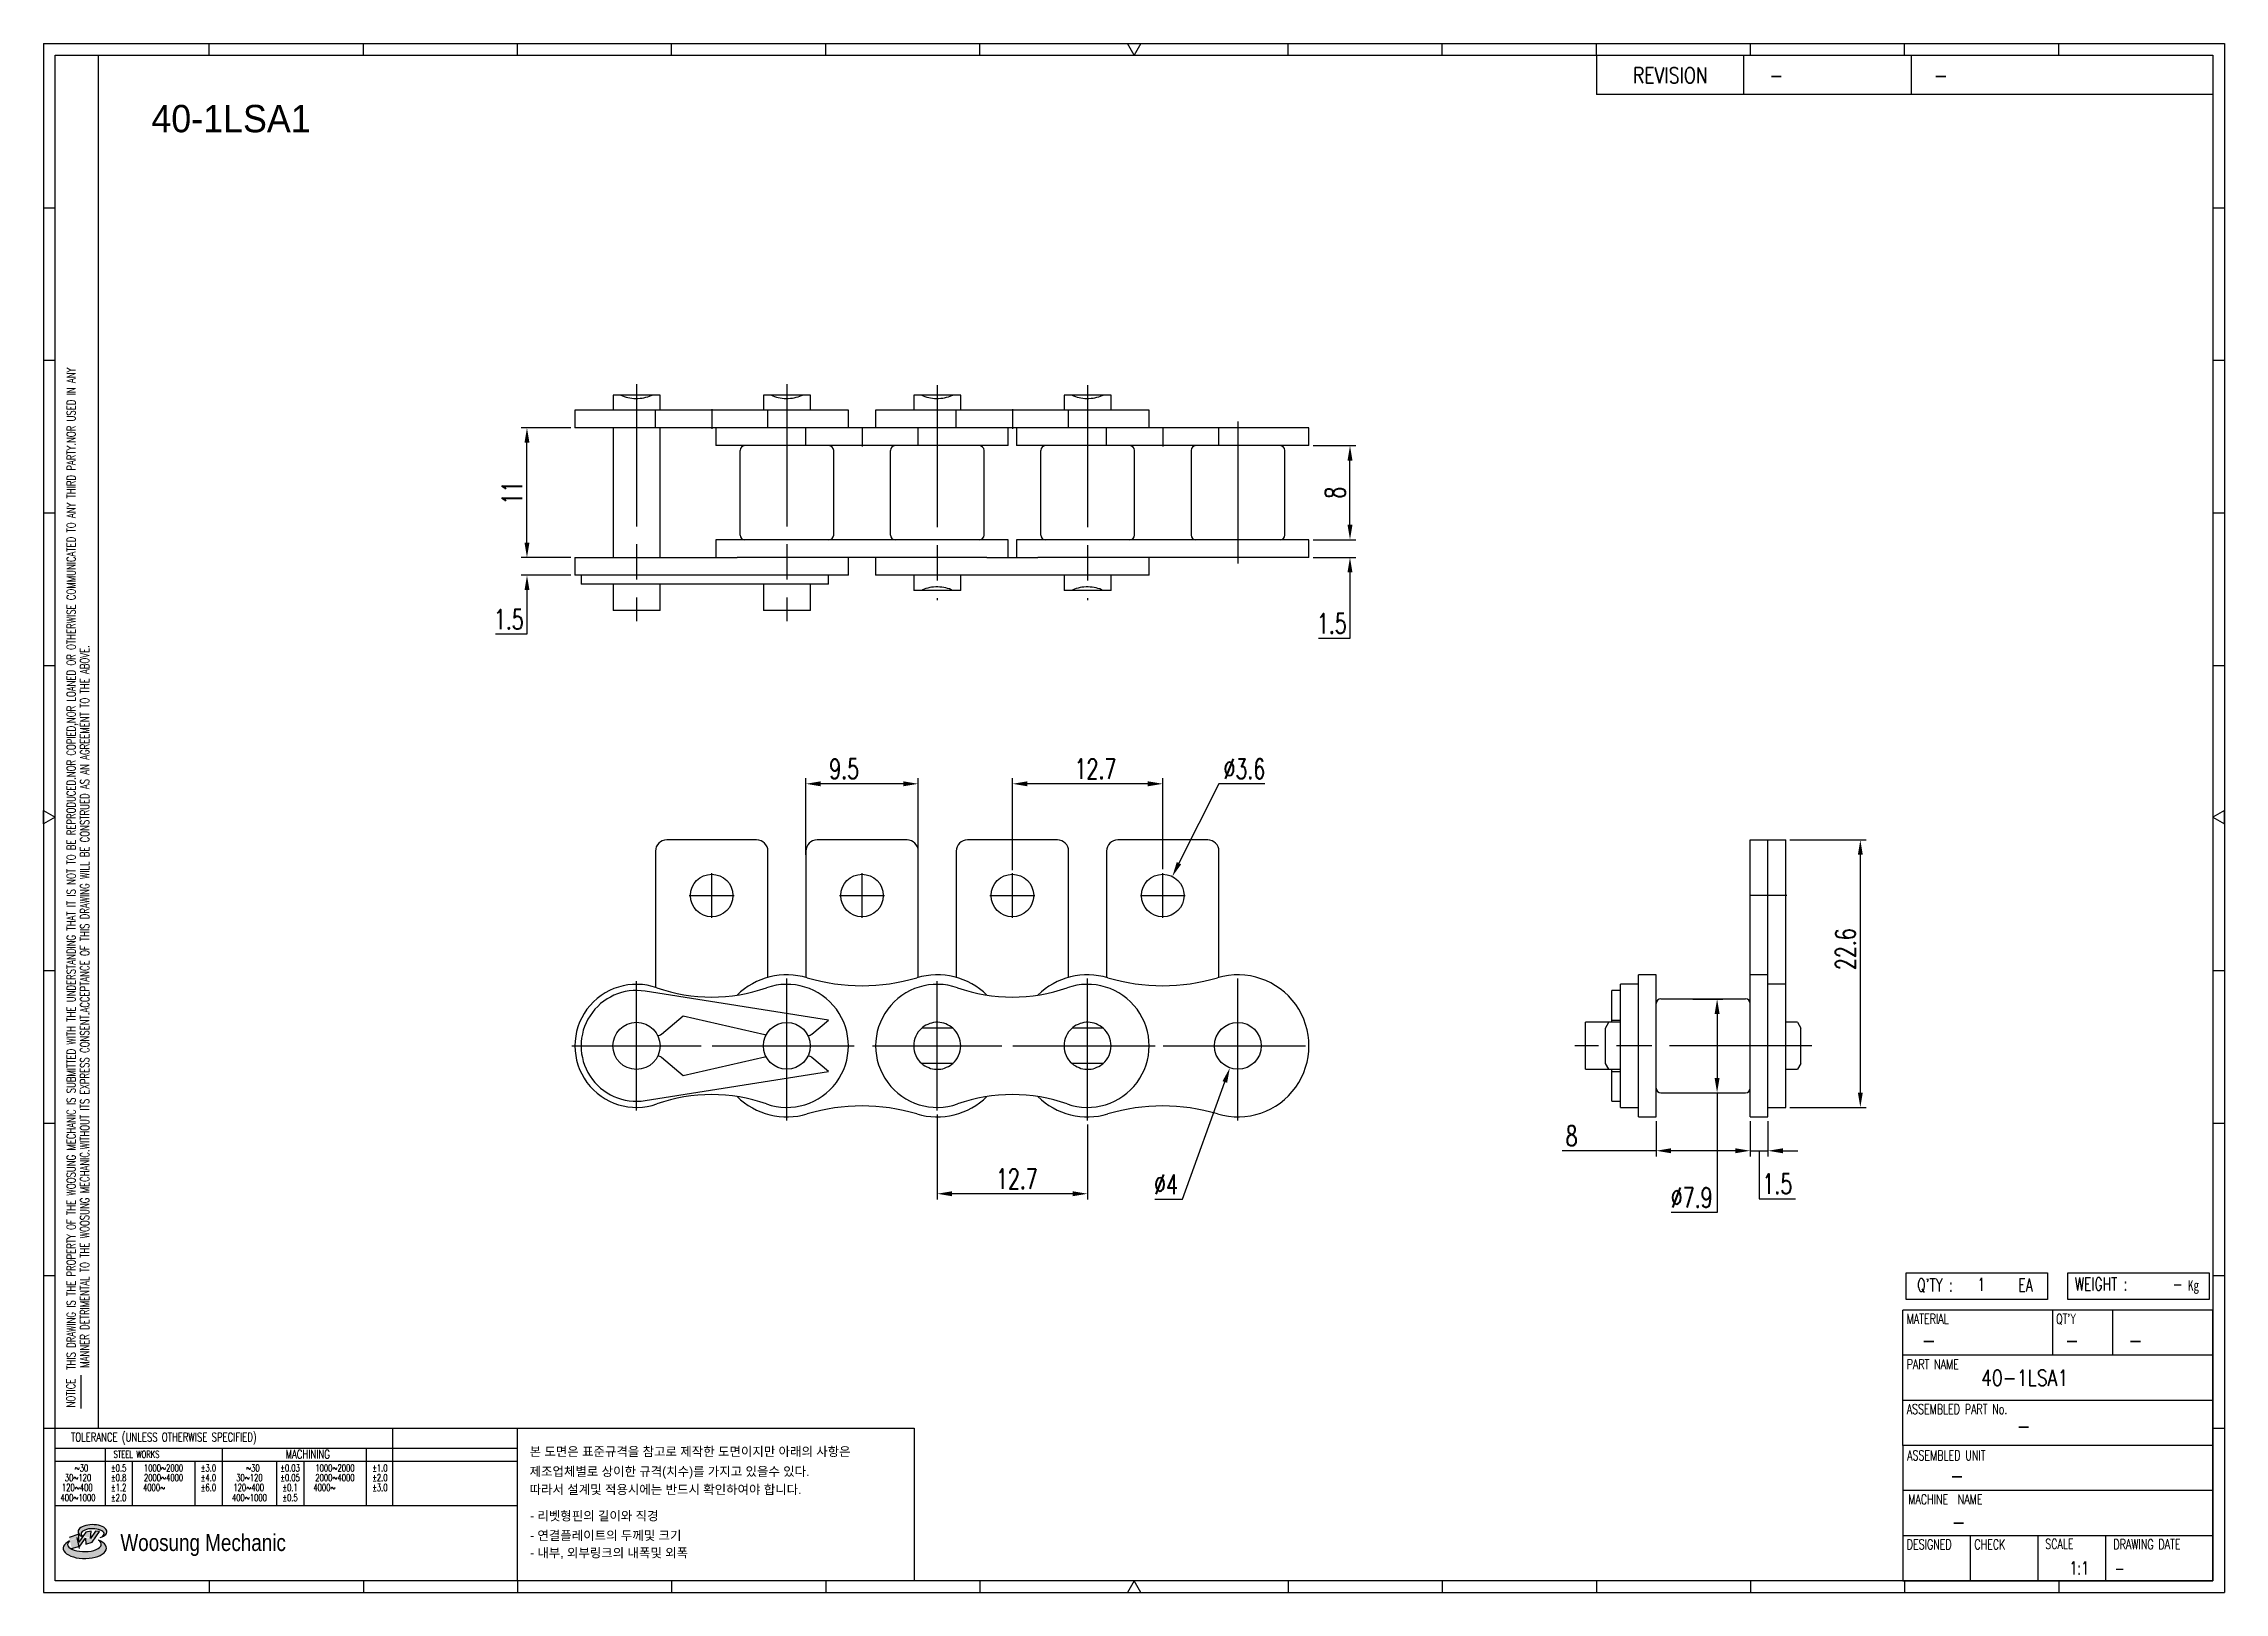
# Model space of a CAD drawing. Header units: millimetres. Extents: x 333 to 518, y 59 to 190.
import ezdxf
from ezdxf.enums import TextEntityAlignment as Align

# ---------------------------------------------------------------- set-up
doc = ezdxf.new("R2010")
doc.units = ezdxf.units.MM
doc.linetypes.add('AM_ISO08W050', pattern=[18, 12, -1.5, 3, -1.5])
doc.layers.get('Defpoints').update_dxf_attribs({"color": 80})
doc.layers.add('CL1', color=140, linetype='AM_ISO08W050', lineweight=25)
for name, color, linetype in [('S-DIM', 7, 'Continuous'), ('TITLE', 7, 'Continuous'), ('도면레이아웃', 7, 'Continuous')]:
    doc.layers.add(name, color=color, linetype=linetype)
doc.styles.add('HAN', font='ROMANS.shx', dxfattribs={"width": 0.7, "bigfont": 'whgtxt.shx'})
doc.styles.add('HKD_ST2', font='romans.shx', dxfattribs={"width": 0.7, "height": 4, "bigfont": '@extfont2.shx'})
doc.styles.add('HSG', font='SIMPLEX.shx', dxfattribs={"width": 0.7, "bigfont": 'HSG.shx'})
doc.styles.add('MtXpl_', font='Gulim.ttf')
doc.styles.add('SLDTEXTSTYLE4', font='arial.ttf', dxfattribs={"width": 0.8})
doc.dimstyles.new('AP0.7', dxfattribs={"dimscale": 0.7, "dimtxt": 2.4, "dimasz": 1.8, "dimexe": 0.7, "dimexo": 0.5, "dimgap": 0.6, "dimtad": 1, "dimtoh": 1, "dimdec": 1, "dimrnd": 0.01, "dimzin": 9, "dimdsep": 46, "dimtxsty": 'HSG', "dimcen": 0, "dimclrd": 251, "dimclre": 251, "dimclrt": 60, "dimazin": 2, "dimtp": 1, "dimtm": 1, "dimtfac": 0.5, "dimtdec": 1, "dimtofl": 0, "dimtmove": 0, "dimatfit": 3, "dimfxl": 0, "dimtvp": 1, "dimtolj": 2, "dimlwd": -1, "dimlwe": -1, "dimarcsym": 0})

# ---------------------------------------------------------------- blocks, each defined once
blk = doc.blocks.new('MAST')
at = {"layer": '도면레이아웃'}
h = blk.add_hatch(color=10, dxfattribs=at)
h.paths.add_polyline_path([(1.544, 35.177), (1.554, 34.966), (1.779, 35.034), (2.054, 35.422), (1.908, 35.446), (1.728, 35.167), (1.741, 35.439), (1.547, 35.405), (1.292, 35.041), (1.295, 35.33), (0.943, 35.208), (1.03, 34.8), (1.336, 34.885)])
edge = h.paths.add_edge_path()
edge.add_ellipse((1.795, 35.421), major_axis=(-0.53, 0), ratio=0.487785, start_angle=122.36065, end_angle=403.39574)
edge.add_line((1.411, 35.244), (1.419, 35.261))
edge.add_ellipse((1.798, 35.344), major_axis=(-0.423, 0), ratio=0.444396, start_angle=131.58977, end_angle=386.19408, ccw=False)
edge = h.paths.add_edge_path()
edge.add_ellipse((1.512, 34.815), major_axis=(-0.793, 0), ratio=0.480113, start_angle=314.67633, end_angle=590.85213)
edge.add_ellipse((1.501, 34.958), major_axis=(-0.62, 0), ratio=0.43311, start_angle=331.7024, end_angle=574.42495, ccw=False)
at = {"color": 140}
for p, q in [((0, 90.118), (80.15, 90.118)), ((0, 90.118), (0, 33.191)), ((80.15, 90.118), (80.15, 33.191)), ((57.068, 89.693), (57.068, 88.246)), ((62.47, 89.693), (62.47, 88.246)), ((68.635, 89.693), (68.635, 88.246)), ((79.725, 88.246), (57.068, 88.246)), ((68.449, 43.961), (68.449, 44.936)), ((68.449, 44.936), (73.654, 44.936)), ((73.654, 44.936), (73.654, 43.961)), ((74.39, 43.961), (74.39, 44.936)), ((74.39, 44.936), (79.595, 44.936)), ((79.595, 44.936), (79.595, 43.961)), ((68.336, 38.59), (68.336, 43.563)), ((79.725, 43.563), (68.336, 43.563)), ((73.654, 43.961), (68.449, 43.961)), ((73.827, 43.563), (73.827, 41.905)), ((79.595, 43.961), (74.39, 43.961)), ((76.037, 43.563), (76.037, 41.905)), ((79.725, 38.59), (79.725, 43.563)), ((79.725, 41.905), (68.336, 41.905)), ((79.725, 40.248), (68.336, 40.248)), ((68.336, 38.59), (68.336, 33.616)), ((79.725, 38.59), (68.336, 38.59)), ((79.725, 33.616), (79.725, 38.59)), ((79.725, 36.932), (68.336, 36.932)), ((79.725, 35.274), (68.336, 35.274)), ((70.822, 33.616), (70.822, 35.274)), ((73.309, 33.616), (73.309, 35.274)), ((75.796, 33.616), (75.796, 35.274)), ((0, 33.191), (80.15, 33.191)), ((68.336, 33.616), (79.725, 33.616))]:
    blk.add_line(p, q, dxfattribs=at)
for p, q in [((6.089, 89.693), (6.089, 90.118)), ((11.753, 89.693), (11.753, 90.118)), ((17.418, 89.693), (17.418, 90.118)), ((23.082, 89.693), (23.082, 90.118)), ((28.746, 89.693), (28.746, 90.118)), ((34.411, 89.693), (34.411, 90.118)), ((45.739, 89.693), (45.739, 90.118)), ((51.404, 89.693), (51.404, 90.118)), ((57.068, 89.693), (57.068, 90.118)), ((62.732, 89.693), (62.732, 90.118)), ((68.397, 89.693), (68.397, 90.118)), ((74.061, 89.693), (74.061, 90.118)), ((0, 84.085), (0.425, 84.085)), ((79.725, 84.085), (80.15, 84.085)), ((0, 78.478), (0.425, 78.478)), ((79.725, 78.478), (80.15, 78.478)), ((0, 72.87), (0.425, 72.87)), ((79.725, 72.87), (80.15, 72.87)), ((0, 67.262), (0.425, 67.262)), ((79.725, 67.262), (80.15, 67.262)), ((0, 56.047), (0.425, 56.047)), ((79.725, 56.047), (80.15, 56.047)), ((0, 50.439), (0.425, 50.439)), ((79.725, 50.439), (80.15, 50.439)), ((0, 44.832), (0.425, 44.832)), ((79.725, 44.832), (80.15, 44.832)), ((1.377, 39.947), (1.377, 41.174)), ((0, 39.224), (0.425, 39.224)), ((79.725, 39.224), (80.15, 39.224)), ((6.089, 33.616), (6.089, 33.191)), ((11.753, 33.616), (11.753, 33.191)), ((17.418, 33.616), (17.418, 33.191)), ((23.082, 33.616), (23.082, 33.191)), ((28.746, 33.616), (28.746, 33.191)), ((34.411, 33.616), (34.411, 33.191)), ((45.739, 33.616), (45.739, 33.191)), ((51.404, 33.616), (51.404, 33.191)), ((57.068, 33.616), (57.068, 33.191)), ((62.732, 33.616), (62.732, 33.191)), ((68.397, 33.616), (68.397, 33.191)), ((74.061, 33.616), (74.061, 33.191))]:
    blk.add_line(p, q)
at = {"color": 2}
for p, q in [((2.017, 39.224), (2.017, 89.693)), ((0.425, 39.224), (17.418, 39.224)), ((0.425, 38.487), (17.418, 38.487)), ((2.257, 38.487), (2.257, 36.382)), ((6.557, 38.5), (6.557, 36.382)), ((11.857, 38.487), (11.857, 36.382)), ((12.816, 39.224), (12.816, 36.382)), ((17.418, 33.616), (17.418, 39.224)), ((0.425, 38.012), (17.418, 38.012)), ((3.257, 38.012), (3.257, 36.382)), ((5.557, 38.012), (5.557, 36.382)), ((8.557, 38.012), (8.557, 36.382)), ((9.557, 38.026), (9.557, 36.382)), ((0.425, 36.382), (17.418, 36.382))]:
    blk.add_line(p, q, dxfattribs=at)
for points in [[(40.075, 89.693), (39.83, 90.118), (40.32, 90.118)], [(0.425, 61.679), (0, 61.433), (0, 61.924)], [(79.725, 61.679), (80.15, 61.433), (80.15, 61.924)], [(40.075, 33.616), (39.83, 33.191), (40.32, 33.191)]]:
    blk.add_lwpolyline(points, close=True)
at = {"color": 140}
blk.add_lwpolyline([(0.425, 89.693), (79.725, 89.693), (79.725, 33.616), (0.425, 33.616)], close=True, dxfattribs=at)
at = {"layer": '도면레이아웃'}
for p, q in [((1.295, 35.33), (0.943, 35.208)), ((1.547, 35.405), (1.292, 35.041)), ((1.292, 35.041), (1.295, 35.33)), ((1.741, 35.439), (1.547, 35.405)), ((1.908, 35.446), (1.728, 35.167)), ((1.728, 35.167), (1.741, 35.439)), ((1.779, 35.034), (2.054, 35.422)), ((2.054, 35.422), (1.908, 35.446)), ((1.03, 34.8), (1.336, 34.885)), ((1.224, 35.208), (1.311, 34.8)), ((1.224, 35.208), (1.224, 35.208)), ((1.336, 34.885), (1.544, 35.177)), ((1.419, 35.261), (1.411, 35.244)), ((1.544, 35.177), (1.554, 34.966)), ((1.554, 34.966), (1.779, 35.034))]:
    blk.add_line(p, q, dxfattribs=at)
for centre, major_axis, ratio, start_param, end_param in [((1.795, 35.421), (-0.53, 0), 0.487785, 2.135596, 7.040584), ((1.798, 35.344), (-0.423, 0), 0.444396, 2.296675, 6.740358), ((1.512, 34.815), (-0.793, 0), 0.480113, 5.492138, 10.312315), ((1.501, 34.958), (-0.62, 0), 0.43311, 5.789299, 10.025607)]:
    blk.add_ellipse(centre, major_axis=major_axis, ratio=ratio, start_param=start_param, end_param=end_param, dxfattribs=at)
for s, height, style, width, p in [('REVISION', 0.5806, 'HAN', 0.8, (58.415, 88.664)), ('-', 0.581, 'HAN', 0.8, (63.426, 88.664)), ('-', 0.581, 'HAN', 0.8, (69.468, 88.664)), ("Q'TY : ", 0.4746, 'HKD_ST2', 0.7, (68.857, 44.253)), ('1', 0.475, 'HKD_ST2', 0.7, (71.071, 44.275)), ('EA', 0.4746, 'HKD_ST2', 0.7, (72.578, 44.253)), ('WEIGHT : ', 0.4746, 'HKD_ST2', 0.7, (74.65, 44.286)), ('-', 0.581, 'HAN', 0.8, (69.029, 42.157)), ('-', 0.581, 'HAN', 0.8, (74.289, 42.157)), ('-', 0.581, 'HAN', 0.8, (76.623, 42.157)), ('-', 0.581, 'HAN', 0.8, (72.515, 39.013)), ('-', 0.581, 'HAN', 0.8, (70.067, 37.189)), ('-', 0.581, 'HAN', 0.8, (70.126, 35.48)), ('1:1', 0.4746, 'HKD_ST2', 0.7, (74.458, 33.848)), ('-', 0.475, 'HKD_ST2', 0.7, (76.112, 33.837))]:
    blk.add_text(s, height=height, dxfattribs=dict(style=style, width=width)).set_placement(p)
at = {"color": 6, "style": 'HKD_ST2', "width": 0.7}
for s, p in [(' THIS DRAWING IS THE PROPERTY OF THE WOOSUNG MECHANIC IS SUBMITTED WITH THE UNDERSTANDING THAT IT IS NOT TO BE REPRODUCED.NOR COPIED,NOR LOANED OR OTHERWISE COMMUNICATED TO ANY THIRD PARTY.NOR USED IN ANY', (1.173, 41.217)), ('MANNER DETRIMENTAL TO THE WOOSUNG MECHANIC.WITHOUT ITS EXPRESS CONSENT.ACCEPTANCE OF THIS DRAWING WILL BE CONSTRUED AS AN AGREEMENT TO THE ABOVE.', (1.672, 41.447))]:
    blk.add_text(s, height=0.326266, rotation=90, dxfattribs=at).set_placement(p)
at = {"style": 'HKD_ST2', "width": 0.7}
blk.add_text('-', height=0.475, dxfattribs=at).set_placement((78.613, 44.286), align=Align.RIGHT)
at = {"color": 254, "style": 'HKD_ST2', "width": 0.7}
for s, height, p in [('MATERIAL', 0.3651, (68.474, 43.425)), ("QT'Y", 0.3651, (73.965, 43.425)), ('PART NAME', 0.3651, (68.474, 41.756)), ('ASSEMBLED PART No.', 0.36511, (68.474, 40.109)), ('ASSEMBLED UNIT', 0.36511, (68.49, 38.408)), ('MACHINE  NAME', 0.36511, (68.532, 36.794)), ('DESIGNED', 0.3651, (68.474, 35.136)), ('CHECK', 0.3651, (70.961, 35.136)), ('SCALE', 0.3651, (73.566, 35.153)), ('DRAWING DATE', 0.36511, (76.071, 35.141))]:
    blk.add_text(s, height=height, dxfattribs=at).set_placement(p, align=Align.TOP_LEFT)
at = {"style": 'HKD_ST2', "width": 0.7}
blk.add_text('NOTICE', height=0.3263, rotation=90, dxfattribs=at).set_placement((1.163, 39.988))
blk.add_text('TOLERANCE (UNLESS OTHERWISE SPECIFIED)', height=0.32627, dxfattribs=at).set_placement((4.417, 38.896), align=Align.MIDDLE_CENTER)
at = {"color": 4, "style": 'HKD_ST2', "width": 0.7}
for s, height, p in [('%%12630', 0.261, (1.389, 37.762)), ('1000%%1262000', 0.26101, (4.407, 37.762)), ('%%12630', 0.261, (7.689, 37.762)), ('1000%%1262000', 0.26101, (10.707, 37.762)), ('120%%126400', 0.26101, (1.237, 37.045)), ('30%%126120', 0.261, (1.263, 37.411)), ('4000%%126', 0.261, (4.061, 37.045)), ('2000%%1264000', 0.26101, (4.407, 37.411)), ('120%%126400', 0.26101, (7.537, 37.045)), ('30%%126120', 0.261, (7.563, 37.411)), ('4000%%126', 0.261, (10.321, 37.045)), ('2000%%1264000', 0.26101, (10.707, 37.411)), ('400%%1261000', 0.26101, (1.263, 36.67)), ('400%%1261000', 0.26101, (7.563, 36.67))]:
    blk.add_text(s, height=height, dxfattribs=at).set_placement(p, align=Align.MIDDLE_CENTER)
for s, height, p in [('%%P0.5', 0.261, (2.757, 37.762)), ('STEEL WORKS', 0.26101, (3.416, 38.268)), ('%%P3.0', 0.261, (6.057, 37.762)), ('%%P0.03', 0.261, (9.057, 37.762)), ('MACHINING', 0.3263, (9.707, 38.27)), ('%%P1.0', 0.261, (12.357, 37.762)), ('%%P0.8', 0.261, (2.757, 37.411)), ('%%P1.2', 0.261, (2.757, 37.045)), ('%%P4.0', 0.261, (6.057, 37.411)), ('%%P6.0', 0.261, (6.057, 37.045)), ('%%P0.05', 0.261, (9.057, 37.411)), ('%%P0.1', 0.261, (9.057, 37.045)), ('%%P2.0', 0.261, (12.357, 37.411)), ('%%P3.0', 0.261, (12.357, 37.045)), ('%%P2.0', 0.261, (2.757, 36.67)), ('%%P0.5', 0.261, (9.057, 36.67))]:
    blk.add_text(s, height=height, dxfattribs=at).set_placement(p, align=Align.MIDDLE)
at = {"color": 1, "style": 'SLDTEXTSTYLE4', "width": 0.8}
blk.add_text('Woosung Mechanic', height=0.61957, dxfattribs=at).set_placement((2.822, 34.711))
at = {"layer": 'TITLE', "width": 0.8}
blk.add_text('Kg', height=0.3789, dxfattribs=at).set_placement((78.807, 44.286))
blk = doc.blocks.new('*D2')
at = {"layer": 'Defpoints', "color": 0, "transparency": 16777216}
for p in [(440.35, 147.98), (443.82, 147.98), (440.35, 146.48)]:
    blk.add_point(p, dxfattribs=at)
at = {"layer": 'S-DIM', "color": 251, "transparency": 16777216}
for p, q in [((443.82, 149.24), (443.82, 150.5)), ((440.7, 147.98), (444.31, 147.98)), ((440.7, 146.48), (444.31, 146.48)), ((443.82, 145.22), (443.82, 139.64)), ((443.82, 139.64), (441.16, 139.64))]:
    blk.add_line(p, q, dxfattribs=at)
for points in [[(443.61, 149.24), (444.03, 149.24), (443.82, 147.98)], [(443.61, 145.22), (444.03, 145.22), (443.82, 146.48)]]:
    blk.add_solid(points, dxfattribs=at)
at = {"layer": 'S-DIM', "color": 60, "transparency": 16777216, "insert": (442.28, 140.9), "char_height": 1.68, "attachment_point": 5, "style": 'HSG'}
blk.add_mtext('\\A2;1.5', dxfattribs=at)
blk = doc.blocks.new('*D3')
at = {"layer": 'Defpoints', "color": 0, "transparency": 16777216}
for p in [(440.35, 155.93), (443.82, 155.93), (440.35, 147.98)]:
    blk.add_point(p, dxfattribs=at)
at = {"layer": 'S-DIM', "color": 251, "transparency": 16777216}
for p, q in [((440.7, 155.93), (444.31, 155.93)), ((443.82, 149.24), (443.82, 154.67)), ((440.7, 147.98), (444.31, 147.98))]:
    blk.add_line(p, q, dxfattribs=at)
for points in [[(443.61, 154.67), (444.03, 154.67), (443.82, 155.93)], [(443.61, 149.24), (444.03, 149.24), (443.82, 147.98)]]:
    blk.add_solid(points, dxfattribs=at)
at = {"layer": 'S-DIM', "color": 60, "transparency": 16777216, "insert": (442.56, 151.95), "char_height": 1.68, "attachment_point": 5, "rotation": 90, "style": 'HSG'}
blk.add_mtext('\\A2;8', dxfattribs=at)
blk = doc.blocks.new('*D4')
at = {"layer": 'Defpoints', "color": 0, "transparency": 16777216}
for p in [(374.3, 146.48), (378.35, 146.48), (378.35, 144.98)]:
    blk.add_point(p, dxfattribs=at)
at = {"layer": 'S-DIM', "color": 251, "transparency": 16777216}
for p, q in [((374.3, 147.74), (374.3, 149)), ((378, 146.48), (373.81, 146.48)), ((378, 144.98), (373.81, 144.98)), ((374.3, 143.72), (374.3, 139.99)), ((374.3, 139.99), (371.64, 139.99))]:
    blk.add_line(p, q, dxfattribs=at)
for points in [[(374.09, 147.74), (374.51, 147.74), (374.3, 146.48)], [(374.09, 143.72), (374.51, 143.72), (374.3, 144.98)]]:
    blk.add_solid(points, dxfattribs=at)
at = {"layer": 'S-DIM', "color": 60, "transparency": 16777216, "insert": (372.76, 141.25), "char_height": 1.68, "attachment_point": 5, "style": 'HSG'}
blk.add_mtext('\\A2;1.5', dxfattribs=at)
blk = doc.blocks.new('*D5')
at = {"layer": 'Defpoints', "color": 0, "transparency": 16777216}
for p in [(374.3, 157.43), (378.35, 157.43), (378.35, 146.48)]:
    blk.add_point(p, dxfattribs=at)
at = {"layer": 'S-DIM', "color": 251, "transparency": 16777216}
for p, q in [((378, 157.43), (373.81, 157.43)), ((374.3, 147.74), (374.3, 156.17)), ((378, 146.48), (373.81, 146.48))]:
    blk.add_line(p, q, dxfattribs=at)
for points in [[(374.09, 156.17), (374.51, 156.17), (374.3, 157.43)], [(374.09, 147.74), (374.51, 147.74), (374.3, 146.48)]]:
    blk.add_solid(points, dxfattribs=at)
at = {"layer": 'S-DIM', "color": 60, "transparency": 16777216, "insert": (373.04, 151.95), "char_height": 1.68, "attachment_point": 5, "rotation": 90, "style": 'HSG'}
blk.add_mtext('\\A2;11', dxfattribs=at)
blk = doc.blocks.new('*D6')
at = {"layer": 'Defpoints', "color": 0, "transparency": 16777216}
for p in [(408.95, 99.76), (421.65, 98.92), (408.95, 92.73)]:
    blk.add_point(p, dxfattribs=at)
at = {"layer": 'S-DIM', "color": 251, "transparency": 16777216}
for p, q in [((408.95, 99.41), (408.95, 92.24)), ((421.65, 98.57), (421.65, 92.24)), ((420.39, 92.73), (410.21, 92.73))]:
    blk.add_line(p, q, dxfattribs=at)
for points in [[(410.21, 92.94), (410.21, 92.52), (408.95, 92.73)], [(420.39, 92.94), (420.39, 92.52), (421.65, 92.73)]]:
    blk.add_solid(points, dxfattribs=at)
at = {"layer": 'S-DIM', "color": 60, "transparency": 16777216, "insert": (415.68, 93.99), "char_height": 1.68, "attachment_point": 5, "style": 'HSG'}
blk.add_mtext('\\A2;12.7', dxfattribs=at)
blk = doc.blocks.new('*D7')
at = {"layer": 'Defpoints', "color": 0, "transparency": 16777216}
for p in [(435.03, 107.09), (433.67, 103.36)]:
    blk.add_point(p, dxfattribs=at)
at = {"layer": 'S-DIM', "color": 251, "transparency": 16777216}
for p, q in [((429.66, 92.26), (433.25, 102.17)), ((427.33, 92.26), (429.66, 92.26))]:
    blk.add_line(p, q, dxfattribs=at)
blk.add_solid([(433.05, 102.24), (433.44, 102.1), (433.67, 103.36)], dxfattribs=at)
at = {"layer": 'S-DIM', "color": 60, "transparency": 16777216, "insert": (428.28, 93.52), "char_height": 1.68, "attachment_point": 5, "style": 'HSG'}
blk.add_mtext('\\A2;∅4', dxfattribs=at)
blk = doc.blocks.new('*D8')
at = {"layer": 'Defpoints', "color": 0, "transparency": 16777216}
for p in [(415.3, 127.36), (428, 119.81), (415.3, 119.72)]:
    blk.add_point(p, dxfattribs=at)
at = {"layer": 'S-DIM', "color": 251, "transparency": 16777216}
for p, q in [((415.3, 120.07), (415.3, 127.85)), ((426.74, 127.36), (416.56, 127.36)), ((428, 120.16), (428, 127.85))]:
    blk.add_line(p, q, dxfattribs=at)
for points in [[(416.56, 127.57), (416.56, 127.15), (415.3, 127.36)], [(426.74, 127.57), (426.74, 127.15), (428, 127.36)]]:
    blk.add_solid(points, dxfattribs=at)
at = {"layer": 'S-DIM', "color": 60, "transparency": 16777216, "insert": (422.32, 128.62), "char_height": 1.68, "attachment_point": 5, "style": 'HSG'}
blk.add_mtext('\\A2;12.7', dxfattribs=at)
blk = doc.blocks.new('*D9')
at = {"layer": 'Defpoints', "color": 0, "transparency": 16777216}
for p in [(397.85, 127.36), (397.85, 121.02), (407.35, 121.02)]:
    blk.add_point(p, dxfattribs=at)
at = {"layer": 'S-DIM', "color": 251, "transparency": 16777216}
for p, q in [((397.85, 121.37), (397.85, 127.85)), ((406.09, 127.36), (399.11, 127.36)), ((407.35, 121.37), (407.35, 127.85))]:
    blk.add_line(p, q, dxfattribs=at)
for points in [[(399.11, 127.57), (399.11, 127.15), (397.85, 127.36)], [(406.09, 127.57), (406.09, 127.15), (407.35, 127.36)]]:
    blk.add_solid(points, dxfattribs=at)
at = {"layer": 'S-DIM', "color": 60, "transparency": 16777216, "insert": (401.09, 128.62), "char_height": 1.68, "attachment_point": 5, "style": 'HSG'}
blk.add_mtext('\\A2;9.5', dxfattribs=at)
blk = doc.blocks.new('*D10')
at = {"layer": 'Defpoints', "color": 0, "transparency": 16777216}
for p in [(428.81, 119.53), (427.19, 116.32)]:
    blk.add_point(p, dxfattribs=at)
at = {"layer": 'S-DIM', "color": 251, "transparency": 16777216}
for p, q in [((432.75, 127.36), (429.37, 120.66)), ((436.64, 127.36), (432.75, 127.36))]:
    blk.add_line(p, q, dxfattribs=at)
blk.add_solid([(429.19, 120.75), (429.56, 120.56), (428.81, 119.53)], dxfattribs=at)
at = {"layer": 'S-DIM', "color": 60, "transparency": 16777216, "insert": (434.9, 128.62), "char_height": 1.68, "attachment_point": 5, "style": 'HSG'}
blk.add_mtext('\\A2;∅3.6', dxfattribs=at)
blk = doc.blocks.new('*D11')
at = {"layer": 'Defpoints', "color": 0, "transparency": 16777216}
for p in [(469.68, 99.22), (477.63, 99.22), (477.63, 96.36)]:
    blk.add_point(p, dxfattribs=at)
at = {"layer": 'S-DIM', "color": 251, "transparency": 16777216}
for p, q in [((469.68, 98.87), (469.68, 95.87)), ((477.63, 98.87), (477.63, 95.87)), ((469.68, 96.36), (461.73, 96.36)), ((476.37, 96.36), (470.94, 96.36))]:
    blk.add_line(p, q, dxfattribs=at)
for points in [[(470.94, 96.57), (470.94, 96.15), (469.68, 96.36)], [(476.37, 96.57), (476.37, 96.15), (477.63, 96.36)]]:
    blk.add_solid(points, dxfattribs=at)
at = {"layer": 'S-DIM', "color": 60, "transparency": 16777216, "insert": (462.54, 97.62), "char_height": 1.68, "attachment_point": 5, "style": 'HSG'}
blk.add_mtext('\\A2;8', dxfattribs=at)
blk = doc.blocks.new('*D12')
at = {"layer": 'Defpoints', "color": 0, "transparency": 16777216}
for p in [(477.63, 99.22), (479.13, 99.22), (479.13, 96.36)]:
    blk.add_point(p, dxfattribs=at)
at = {"layer": 'S-DIM', "color": 251, "transparency": 16777216}
for p, q in [((477.63, 98.87), (477.63, 95.87)), ((479.13, 98.87), (479.13, 95.87)), ((476.37, 96.36), (475.11, 96.36)), ((477.63, 96.36), (479.13, 96.36)), ((478.38, 96.36), (478.38, 92.3)), ((480.39, 96.36), (481.65, 96.36)), ((478.38, 92.3), (481.46, 92.3))]:
    blk.add_line(p, q, dxfattribs=at)
for points in [[(476.37, 96.57), (476.37, 96.15), (477.63, 96.36)], [(480.39, 96.57), (480.39, 96.15), (479.13, 96.36)]]:
    blk.add_solid(points, dxfattribs=at)
at = {"layer": 'S-DIM', "color": 60, "transparency": 16777216, "insert": (479.92, 93.56), "char_height": 1.68, "attachment_point": 5, "style": 'HSG'}
blk.add_mtext('\\A2;1.5', dxfattribs=at)
blk = doc.blocks.new('*D13')
at = {"layer": 'Defpoints', "color": 0, "transparency": 16777216}
for p in [(472.44, 109.18), (472.44, 101.26), (474.83, 101.26)]:
    blk.add_point(p, dxfattribs=at)
at = {"layer": 'S-DIM', "color": 251, "transparency": 16777216}
for p, q in [((472.79, 109.18), (475.32, 109.18)), ((474.83, 107.92), (474.83, 102.52)), ((472.79, 101.26), (475.32, 101.26)), ((474.83, 101.26), (474.83, 91.15)), ((474.83, 91.15), (470.94, 91.15))]:
    blk.add_line(p, q, dxfattribs=at)
for points in [[(474.62, 107.92), (475.04, 107.92), (474.83, 109.18)], [(474.62, 102.52), (475.04, 102.52), (474.83, 101.26)]]:
    blk.add_solid(points, dxfattribs=at)
at = {"layer": 'S-DIM', "color": 60, "transparency": 16777216, "insert": (472.68, 92.41), "char_height": 1.68, "attachment_point": 5, "style": 'HSG'}
blk.add_mtext('\\A2;%%c7.9', dxfattribs=at)
blk = doc.blocks.new('*D14')
at = {"layer": 'Defpoints', "color": 0, "transparency": 16777216}
for p in [(480.63, 122.62), (486.93, 122.62), (480.63, 100.02)]:
    blk.add_point(p, dxfattribs=at)
at = {"layer": 'S-DIM', "color": 251, "transparency": 16777216}
for p, q in [((480.98, 122.62), (487.42, 122.62)), ((486.93, 101.28), (486.93, 121.36)), ((480.98, 100.02), (487.42, 100.02))]:
    blk.add_line(p, q, dxfattribs=at)
for points in [[(486.72, 121.36), (487.14, 121.36), (486.93, 122.62)], [(486.72, 101.28), (487.14, 101.28), (486.93, 100.02)]]:
    blk.add_solid(points, dxfattribs=at)
at = {"layer": 'S-DIM', "color": 60, "transparency": 16777216, "insert": (485.67, 113.39), "char_height": 1.68, "attachment_point": 5, "rotation": 90, "style": 'HSG'}
blk.add_mtext('\\A2;22.6', dxfattribs=at)

msp = doc.modelspace()

# ---------------------------------------------------------------- linework, layer by layer
for p, q in [((401.45, 158.93), (378.35, 158.93)), ((378.35, 158.93), (378.35, 157.43)), ((381.57, 160.2), (381.57, 158.93)), ((385.54, 160.2), (381.57, 160.2)), ((385.15, 157.43), (385.15, 158.93)), ((385.54, 158.93), (385.54, 160.2)), ((394.27, 160.2), (394.27, 158.93)), ((398.24, 160.2), (394.27, 160.2)), ((394.65, 157.43), (394.65, 158.93)), ((398.24, 158.93), (398.24, 160.2)), ((401.45, 157.43), (401.45, 158.93)), ((403.75, 158.93), (403.75, 157.43)), ((426.85, 158.93), (403.75, 158.93)), ((406.97, 160.2), (406.97, 158.93)), ((410.94, 160.2), (406.97, 160.2)), ((410.55, 157.43), (410.55, 158.93)), ((410.94, 158.93), (410.94, 160.2)), ((419.67, 160.2), (419.67, 158.93)), ((423.64, 160.2), (419.67, 160.2)), ((420.05, 157.43), (420.05, 158.93)), ((423.64, 158.93), (423.64, 160.2)), ((426.85, 157.43), (426.85, 158.93)), ((394.65, 157.43), (378.35, 157.43)), ((381.57, 157.43), (381.57, 146.48)), ((385.54, 146.48), (385.54, 157.43)), ((390.25, 157.43), (390.25, 155.93)), ((410.55, 157.43), (394.65, 157.43)), ((397.85, 155.93), (397.85, 157.43)), ((407.35, 155.93), (407.35, 157.43)), ((420.05, 157.43), (410.55, 157.43)), ((414.95, 155.93), (414.95, 157.43)), ((415.65, 157.43), (415.65, 155.93)), ((440.35, 157.43), (420.05, 157.43)), ((423.25, 155.93), (423.25, 157.43)), ((432.75, 155.93), (432.75, 157.43)), ((440.35, 155.93), (440.35, 157.43)), ((414.95, 155.93), (390.25, 155.93)), ((392.29, 155.53), (392.29, 148.37)), ((400.21, 148.37), (400.21, 155.53)), ((404.99, 155.53), (404.99, 148.37)), ((412.91, 148.37), (412.91, 155.53)), ((440.35, 155.93), (415.65, 155.93)), ((417.69, 155.53), (417.69, 148.37)), ((425.61, 148.37), (425.61, 155.53)), ((430.39, 155.53), (430.39, 148.37)), ((438.31, 148.37), (438.31, 155.53)), ((390.25, 147.98), (390.25, 146.48)), ((414.95, 147.98), (390.25, 147.98)), ((414.95, 146.48), (414.95, 147.98)), ((415.65, 147.98), (415.65, 146.48)), ((440.35, 147.98), (415.65, 147.98)), ((440.35, 146.48), (440.35, 147.98)), ((378.35, 146.48), (392.05, 146.48)), ((378.35, 146.48), (378.35, 144.98)), ((413.15, 146.48), (392.05, 146.48)), ((401.45, 144.98), (401.45, 146.48)), ((403.75, 146.48), (403.75, 144.98)), ((413.15, 146.48), (417.45, 146.48)), ((440.35, 146.48), (417.45, 146.48)), ((426.85, 144.98), (426.85, 146.48)), ((401.45, 144.98), (378.35, 144.98)), ((378.87, 144.98), (378.87, 144.23)), ((399.77, 144.23), (378.87, 144.23)), ((381.57, 144.23), (381.57, 142)), ((385.54, 142), (385.54, 144.23)), ((394.27, 144.23), (394.27, 142)), ((398.24, 142), (398.24, 144.23)), ((399.77, 144.23), (399.77, 144.98)), ((426.85, 144.98), (403.75, 144.98)), ((406.97, 144.98), (406.97, 143.7)), ((410.94, 143.7), (406.97, 143.7)), ((410.94, 143.7), (410.94, 144.98)), ((419.67, 144.98), (419.67, 143.7)), ((423.64, 143.7), (419.67, 143.7)), ((423.64, 143.7), (423.64, 144.98)), ((385.54, 142), (381.57, 142)), ((398.24, 142), (394.27, 142)), ((385.15, 121.67), (385.15, 110.17)), ((393.7, 122.62), (386.1, 122.62)), ((394.65, 111.01), (394.65, 121.67)), ((397.85, 121.67), (397.85, 111.01)), ((406.4, 122.62), (398.8, 122.62)), ((407.35, 111.01), (407.35, 121.67)), ((410.55, 121.67), (410.55, 111.01)), ((419.1, 122.62), (411.5, 122.62)), ((420.05, 111.01), (420.05, 121.67)), ((423.25, 121.67), (423.25, 111.01)), ((431.8, 122.62), (424.2, 122.62)), ((432.75, 111.01), (432.75, 121.67)), ((477.63, 122.62), (479.13, 122.62)), ((477.63, 99.22), (477.63, 122.62)), ((479.13, 99.22), (479.13, 122.62)), ((479.13, 122.62), (480.63, 122.62)), ((480.63, 100.02), (480.63, 122.62)), ((469.68, 111.22), (468.18, 111.22)), ((468.18, 99.22), (468.18, 111.22)), ((469.68, 99.22), (469.68, 111.22)), ((479.13, 111.22), (477.63, 111.22)), ((399.77, 107.39), (384.28, 109.85)), ((466.68, 109.9), (465.93, 109.9)), ((465.93, 107.21), (465.93, 109.9)), ((468.18, 110.42), (466.68, 110.42)), ((466.68, 100.02), (466.68, 110.42)), ((477.23, 109.18), (470.08, 109.18)), ((480.63, 110.42), (479.13, 110.42)), ((385.67, 106.22), (387.49, 107.75)), ((387.49, 107.75), (394.4, 106.17)), ((398.37, 106.22), (399.77, 107.39)), ((463.71, 103.24), (463.71, 107.21)), ((465.69, 107.21), (463.71, 107.21)), ((465.41, 106.71), (465.69, 107.21)), ((466.68, 107.21), (465.69, 107.21)), ((465.93, 107.39), (466.68, 107.39)), ((481.62, 107.21), (480.63, 107.21)), ((481.62, 107.21), (481.91, 106.71)), ((410.26, 106.71), (407.64, 106.71)), ((422.96, 106.71), (420.34, 106.71)), ((465.41, 103.74), (465.41, 106.71)), ((481.91, 103.74), (481.91, 106.71)), ((387.49, 102.7), (385.67, 104.23)), ((394.4, 104.27), (387.49, 102.7)), ((399.77, 103.05), (398.37, 104.23)), ((410.26, 103.74), (407.64, 103.74)), ((422.96, 103.74), (420.34, 103.74)), ((463.71, 103.24), (465.69, 103.24)), ((465.69, 103.24), (465.41, 103.74)), ((465.69, 103.24), (466.68, 103.24)), ((465.93, 100.54), (465.93, 103.24)), ((480.63, 103.24), (481.62, 103.24)), ((481.91, 103.74), (481.62, 103.24)), ((384.28, 100.6), (399.77, 103.05)), ((465.93, 103.05), (466.68, 103.05)), ((465.93, 100.54), (466.68, 100.54)), ((466.68, 100.02), (468.18, 100.02)), ((470.08, 101.26), (477.23, 101.26)), ((479.13, 100.02), (480.63, 100.02)), ((468.18, 99.22), (469.68, 99.22)), ((477.63, 99.22), (479.13, 99.22))]:
    msp.add_line(p, q)
for points in [[(382.24, 160.2), (382.37, 160.14), (382.52, 160.08), (382.67, 160.03), (382.83, 159.99), (382.99, 159.96), (383.16, 159.94), (383.33, 159.92), (383.5, 159.91), (383.67, 159.92), (383.85, 159.93), (384.02, 159.95), (384.18, 159.97), (384.34, 160.01), (384.5, 160.05), (384.65, 160.11), (384.79, 160.16), (384.86, 160.2)], [(394.94, 160.2), (395.07, 160.14), (395.22, 160.08), (395.37, 160.03), (395.53, 159.99), (395.69, 159.96), (395.86, 159.94), (396.03, 159.92), (396.2, 159.91), (396.37, 159.92), (396.55, 159.93), (396.72, 159.95), (396.88, 159.97), (397.04, 160.01), (397.2, 160.05), (397.35, 160.11), (397.49, 160.16), (397.56, 160.2)], [(407.64, 160.2), (407.77, 160.14), (407.92, 160.08), (408.07, 160.03), (408.23, 159.99), (408.39, 159.96), (408.56, 159.94), (408.73, 159.92), (408.9, 159.91), (409.07, 159.92), (409.25, 159.93), (409.42, 159.95), (409.58, 159.97), (409.74, 160.01), (409.9, 160.05), (410.05, 160.11), (410.19, 160.16), (410.26, 160.2)], [(420.34, 160.2), (420.47, 160.14), (420.62, 160.08), (420.77, 160.03), (420.93, 159.99), (421.09, 159.96), (421.26, 159.94), (421.43, 159.92), (421.6, 159.91), (421.77, 159.92), (421.95, 159.93), (422.12, 159.95), (422.28, 159.97), (422.44, 160.01), (422.6, 160.05), (422.75, 160.11), (422.89, 160.16), (422.96, 160.2)], [(410.26, 143.7), (410.13, 143.76), (409.98, 143.82), (409.83, 143.87), (409.67, 143.91), (409.51, 143.94), (409.34, 143.96), (409.17, 143.98), (409, 143.99), (408.83, 143.99), (408.65, 143.97), (408.48, 143.96), (408.32, 143.93), (408.16, 143.89), (408, 143.85), (407.85, 143.8), (407.71, 143.74), (407.64, 143.7)], [(422.96, 143.7), (422.83, 143.76), (422.68, 143.82), (422.53, 143.87), (422.37, 143.91), (422.21, 143.94), (422.04, 143.96), (421.87, 143.98), (421.7, 143.99), (421.53, 143.99), (421.35, 143.97), (421.18, 143.96), (421.02, 143.93), (420.86, 143.89), (420.7, 143.85), (420.55, 143.8), (420.41, 143.74), (420.34, 143.7)], [(410.26, 106.71), (410.13, 106.82), (409.98, 106.92), (409.83, 107), (409.67, 107.07), (409.51, 107.13), (409.34, 107.17), (409.17, 107.2), (409, 107.21), (408.83, 107.21), (408.65, 107.19), (408.48, 107.15), (408.32, 107.11), (408.16, 107.04), (408, 106.97), (407.85, 106.88), (407.71, 106.78), (407.64, 106.71)], [(422.96, 106.71), (422.83, 106.82), (422.68, 106.92), (422.53, 107), (422.37, 107.07), (422.21, 107.13), (422.04, 107.17), (421.87, 107.2), (421.7, 107.21), (421.53, 107.21), (421.35, 107.19), (421.18, 107.15), (421.02, 107.11), (420.86, 107.04), (420.7, 106.97), (420.55, 106.88), (420.41, 106.78), (420.34, 106.71)], [(407.64, 103.74), (407.77, 103.63), (407.92, 103.53), (408.07, 103.45), (408.23, 103.38), (408.39, 103.32), (408.56, 103.28), (408.73, 103.25), (408.9, 103.24), (409.07, 103.24), (409.25, 103.26), (409.42, 103.29), (409.58, 103.34), (409.74, 103.41), (409.9, 103.48), (410.05, 103.57), (410.19, 103.67), (410.26, 103.74)], [(420.34, 103.74), (420.47, 103.63), (420.62, 103.53), (420.77, 103.45), (420.93, 103.38), (421.09, 103.32), (421.26, 103.28), (421.43, 103.25), (421.6, 103.24), (421.77, 103.24), (421.95, 103.26), (422.12, 103.29), (422.28, 103.34), (422.44, 103.41), (422.6, 103.48), (422.75, 103.57), (422.89, 103.67), (422.96, 103.74)]]:
    msp.add_lwpolyline(points)
at = {"color": 140}
msp.add_lwpolyline([(373.5, 72.92), (407.01, 72.92), (407.01, 60.03), (373.5, 60.03)], close=True, dxfattribs=at)
for centre, radius in [((389.9, 117.92), 1.8), ((402.6, 117.92), 1.8), ((415.3, 117.92), 1.8), ((428, 117.92), 1.8), ((383.55, 105.22), 1.99), ((396.25, 105.22), 1.98), ((434.35, 105.22), 1.98)]:
    msp.add_circle(centre, radius)
for centre, radius, start, end in [((392.69, 155.53), 0.397, 90, 180), ((399.81, 155.53), 0.398, 0, 90), ((405.39, 155.53), 0.398, 90, 180), ((412.51, 155.53), 0.398, 0, 90), ((418.09, 155.53), 0.398, 90, 180), ((425.21, 155.53), 0.397, 0, 90), ((430.79, 155.53), 0.398, 90, 180), ((437.91, 155.53), 0.397, 0, 90), ((392.69, 148.37), 0.397, 180, 270), ((399.81, 148.37), 0.397, 270, 0), ((405.39, 148.37), 0.398, 180, 270), ((412.51, 148.37), 0.398, 270, 0), ((418.09, 148.37), 0.398, 180, 270), ((425.21, 148.37), 0.397, 270, 0), ((430.79, 148.37), 0.398, 180, 270), ((437.91, 148.37), 0.398, 270, 0), ((386.1, 121.67), 0.95, 90, 180), ((393.7, 121.67), 0.95, 0, 90), ((398.8, 121.67), 0.95, 90, 180), ((406.4, 121.67), 0.95, 0, 90), ((411.5, 121.67), 0.95, 90, 180), ((419.1, 121.67), 0.95, 0, 90), ((424.2, 121.67), 0.95, 90, 180), ((431.8, 121.67), 0.95, 0, 90), ((396.25, 105.22), 6, 73.3282, 134.4604), ((402.6, 126.43), 16.13, 253.3282, 286.6718), ((408.95, 105.22), 6, 45.5396, 106.6718), ((421.65, 105.22), 6, 73.3282, 134.4604), ((428, 126.43), 16.13, 253.3282, 286.6718), ((434.35, 105.22), 6, 253.3282, 106.6718), ((383.55, 105.22), 5.2, 70.6253, 289.3747), ((383.55, 105.22), 4.68, 81, 279), ((389.9, 123.28), 13.94, 250.6253, 289.3747), ((396.25, 105.22), 5.2, 250.6253, 109.3747), ((408.95, 105.22), 5.2, 70.6253, 289.3747), ((415.3, 123.28), 13.94, 250.6253, 289.3747), ((421.65, 105.22), 5.2, 250.6253, 109.3747), ((470.08, 108.79), 0.398, 90, 180), ((477.23, 108.79), 0.398, 0, 90), ((385.34, 106.62), 0.52, 269.5113, 310), ((394.51, 106.68), 0.52, 257.155, 268.512), ((398.04, 106.62), 0.52, 269.5113, 310), ((408.95, 105.22), 1.98, 131.4096, 228.5904), ((408.95, 105.22), 1.99, 311.4096, 48.5904), ((421.65, 105.22), 1.98, 131.4096, 228.5904), ((421.65, 105.22), 1.99, 311.4096, 48.5904), ((385.34, 103.83), 0.52, 50, 90.4887), ((394.51, 103.77), 0.52, 91.488, 102.845), ((398.04, 103.83), 0.52, 50, 90.4887), ((470.08, 101.66), 0.398, 180, 270), ((477.23, 101.66), 0.398, 270, 0), ((389.9, 87.17), 13.94, 70.6253, 109.3747), ((396.25, 105.22), 6, 225.5396, 286.6718), ((402.6, 84.02), 16.13, 73.3282, 106.6718), ((408.95, 105.22), 6, 253.3282, 314.4604), ((415.3, 87.17), 13.94, 70.6253, 109.3747), ((421.65, 105.22), 6, 225.5396, 286.6718), ((428, 84.02), 16.13, 73.3282, 106.6718)]:
    msp.add_arc(centre, radius, start, end)
at = {"layer": 'CL1'}
for p, q in [((383.55, 161.11), (383.55, 141.09)), ((396.25, 161.11), (396.25, 141.09)), ((408.95, 161.03), (408.95, 142.88)), ((421.65, 161.03), (421.65, 142.88)), ((389.9, 159), (389.9, 157.35)), ((415.3, 159), (415.3, 157.35)), ((402.6, 157.5), (402.6, 155.85)), ((428, 157.5), (428, 155.85)), ((434.35, 157.97), (434.35, 145.93)), ((389.9, 116.03), (389.9, 119.81)), ((402.6, 116.03), (402.6, 119.81)), ((415.3, 116.03), (415.3, 119.81)), ((428, 116.03), (428, 119.81)), ((388.01, 117.92), (391.79, 117.92)), ((400.71, 117.92), (404.49, 117.92)), ((413.41, 117.92), (417.19, 117.92)), ((426.11, 117.92), (429.89, 117.92)), ((480.71, 117.92), (477.56, 117.92)), ((383.55, 99.76), (383.55, 110.68)), ((396.25, 98.92), (396.25, 111.52)), ((408.95, 99.76), (408.95, 110.68)), ((421.65, 98.92), (421.65, 111.52)), ((434.35, 98.92), (434.35, 111.52)), ((378.09, 105.22), (389.01, 105.22)), ((389.95, 105.22), (402.55, 105.22)), ((403.49, 105.22), (414.41, 105.22)), ((415.35, 105.22), (427.95, 105.22)), ((428.05, 105.22), (440.65, 105.22)), ((482.82, 105.22), (462.8, 105.22))]:
    msp.add_line(p, q, dxfattribs=at)

# ---------------------------------------------------------------- block references
at = {"color": 140, "xscale": 2.29835428307775, "yscale": 2.29835428307775, "zscale": 2.29835428307775}
msp.add_blockref('MAST', (333.47, -17.23), dxfattribs=at)

# ---------------------------------------------------------------- texts
at = {"color": 254, "style": 'MtXpl_'}
msp.add_text('40-1LSA1', height=2.313, dxfattribs=at).set_placement((342.57, 182.4))
at = {"style": 'HAN', "width": 0.8}
msp.add_text('40-1LSA1', height=1.334, dxfattribs=at).set_placement((497.13, 76.51))
at = {"color": 140, "style": 'MtXpl_'}
for s, p in [('본 도면은 표준규격을 참고로 제작한 도면이지만 아래의 사항은', (374.52, 70.57)), ('제조업체별로 상이한 규격(치수)를 가지고 있을수 있다.', (374.52, 68.89)), ('따라서 설계및 적용시에는 반드시 확인하여야 합니다.', (374.52, 67.36)), ('- 리벳형핀의 길이와 직경', (374.56, 65.13)), ('- 연결플레이트의 두께및 크기', (374.56, 63.48)), ('- 내부, 외부링크의 내폭및 외폭', (374.56, 62.01))]:
    msp.add_text(s, height=0.771, dxfattribs=at).set_placement(p)

# ---------------------------------------------------------------- dimensions: what is measured, and where the dimension line sits
at = {"layer": 'S-DIM'}
for base, p1, p2, picture, middle in [((374.30259627, 157.42588361), (378.35020204, 146.47588361), (378.35020204, 157.42588361), '*D5', (373.04259627, 151.95088361)), ((443.81597694, 155.92588361), (440.35020204, 147.97588361), (440.35020204, 155.92588361), '*D3', (442.55597694, 151.95088361))]:
    dim = msp.add_linear_dim(base=base, p1=p1, p2=p2, angle=90, dimstyle='AP0.7', override={"dimtmove": 1}, dxfattribs=at)
    dim.commit()
    dim.dimension.update_dxf_attribs({"geometry": picture, "text_midpoint": middle})
for base, p1, p2, picture, middle in [((443.82, 147.98), (440.35, 146.48), (440.35, 147.98), '*D2', (442.28, 139.64)), ((374.3, 146.48), (378.35, 144.98), (378.35, 146.48), '*D4', (372.76, 139.99)), ((486.93, 122.62), (480.63, 100.02), (480.63, 122.62), '*D14', (486.93, 113.39))]:
    dim = msp.add_linear_dim(base=base, p1=p1, p2=p2, angle=90, dimstyle='AP0.7', dxfattribs=at)
    dim.commit()
    dim.dimension.update_dxf_attribs({"geometry": picture, "text_midpoint": middle, "dimtype": 128})
for base, p1, p2, picture, middle in [((397.85, 127.36), (407.35, 121.02), (397.85, 121.02), '*D9', (401.09, 127.36)), ((415.3, 127.36), (428, 119.81), (415.3, 119.72), '*D8', (422.32, 127.36)), ((408.95, 92.73), (421.65, 98.92), (408.95, 99.76), '*D6', (415.68, 92.73)), ((477.6318973, 96.36190121), (469.6818973, 99.22432268), (477.6318973, 99.22432268), '*D11', (462.54462702, 96.36190121))]:
    dim = msp.add_linear_dim(base=base, p1=p1, p2=p2, dimstyle='AP0.7', dxfattribs=at)
    dim.commit()
    dim.dimension.update_dxf_attribs({"geometry": picture, "text_midpoint": middle, "dimtype": 128})
for p1, p2, picture, middle in [((427.19, 116.32), (428.81, 119.53), '*D10', (434.9, 127.36)), ((435.03, 107.09), (433.67, 103.36), '*D7', (428.28, 92.26))]:
    dim = msp.add_diameter_dim_2p(p1=p1, p2=p2, dimstyle='AP0.7', dxfattribs=at)
    dim.commit()
    dim.dimension.update_dxf_attribs({"geometry": picture, "text_midpoint": middle, "dimtype": 131})
dim = msp.add_linear_dim(base=(474.83, 101.26), p1=(472.44, 109.18), p2=(472.44, 101.26), angle=90, text='%%c<>', dimstyle='AP0.7', dxfattribs=at)
dim.commit()
dim.dimension.update_dxf_attribs({"geometry": '*D13', "text_midpoint": (472.68, 91.15), "dimtype": 128})
dim = msp.add_linear_dim(base=(479.13, 96.36), p1=(477.63, 99.22), p2=(479.13, 99.22), dimstyle='AP0.7', override={"dimtmove": 1}, dxfattribs=at)
dim.commit()
dim.dimension.update_dxf_attribs({"geometry": '*D12', "text_midpoint": (478.8, 93.56)})

doc.saveas('drawing.dxf')
